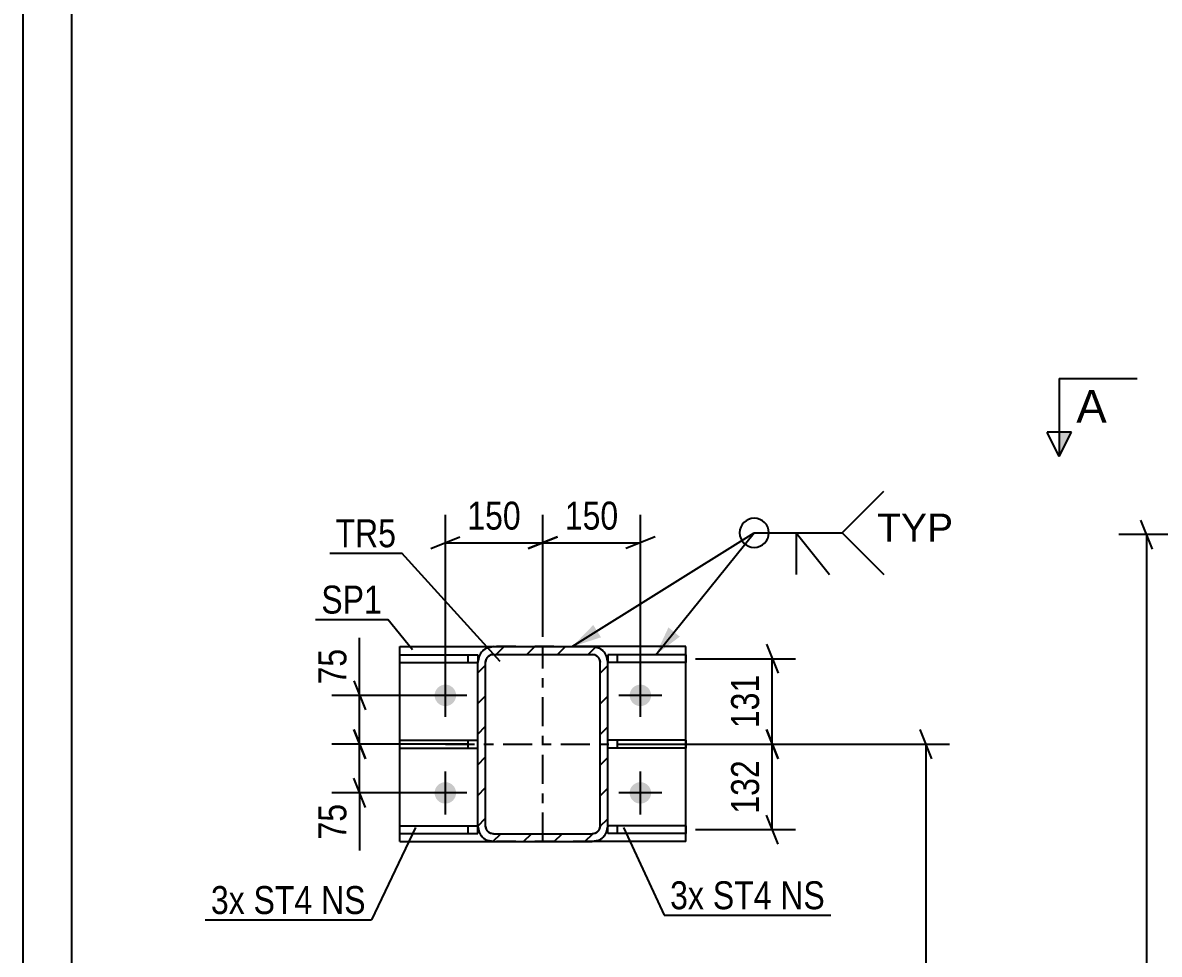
# Model space of a CAD drawing. Header units: millimetres. Extents: x -133 to 708, y -382 to 212.
# Drawn here: x -132.9 to -16.4, y -43 to 52.5 of the extents above; entities that cross this region are included whole.
import ezdxf

# ---------------------------------------------------------------- set-up
doc = ezdxf.new("R2010")
doc.units = ezdxf.units.MM
doc.linetypes.add('DXK_LINE_DOT2', pattern=[3.9198, 1.9599, -1.9599])
doc.linetypes.add('DXK_LINE_DOT3', pattern=[5.9187, 2.979, -0.9799, 0.9799, -0.9799])
doc.styles.add('Arial', font='ARIAL.TTF', dxfattribs={"height": 0.2})
doc.styles.add('Arial Narrow', font='ARIALN.TTF', dxfattribs={"height": 0.2})

# ---------------------------------------------------------------- blocks, each defined once
blk = doc.blocks.new('Unknown-389637962-11288')
at = {"color": 5, "linetype": 'Continuous'}
for p, q in [((-132.92, 211.56), (-132.92, -382.44)), ((-127.92, 206.56), (-127.92, -377.44))]:
    blk.add_line(p, q, dxfattribs=at)
blk = doc.blocks.new('Part-389637962-29645 - 29619')
at = {"color": 2, "linetype": 'Continuous'}
for p, q in [((-94.25, -31.48), (-94.25, -11.48)), ((-94.25, -11.48), (-84.65, -11.48)), ((-64.92, -11.48), (-74.52, -11.48)), ((-64.92, -31.48), (-64.92, -11.48)), ((-94.25, -31.48), (-84.65, -31.48)), ((-64.92, -31.48), (-74.52, -31.48))]:
    blk.add_line(p, q, dxfattribs=at)
at = {"color": 7, "linetype": 'DXK_LINE_DOT2'}
for p, q in [((-74.52, -11.48), (-84.65, -11.48)), ((-74.52, -31.48), (-84.65, -31.48))]:
    blk.add_line(p, q, dxfattribs=at)
blk = doc.blocks.new('Part-389637962-29685 - 29619')
at = {"color": 2, "linetype": 'Continuous'}
for p, q in [((-94.25, -21.88), (-94.25, -21.08)), ((-94.25, -21.08), (-86.25, -21.08)), ((-94.25, -21.88), (-86.25, -21.88))]:
    blk.add_line(p, q, dxfattribs=at)
at = {"color": 7, "linetype": 'DXK_LINE_DOT2'}
for p, q in [((-87.25, -21.88), (-87.25, -21.08)), ((-86.25, -21.88), (-86.25, -21.08))]:
    blk.add_line(p, q, dxfattribs=at)
blk = doc.blocks.new('Part-389637962-29686 - 29619')
at = {"color": 2, "linetype": 'Continuous'}
for p, q in [((-94.25, -13.12), (-94.25, -12.32)), ((-94.25, -12.32), (-86.25, -12.32)), ((-86.25, -12.32), (-86.25, -13.08)), ((-94.25, -13.12), (-86.25, -13.12))]:
    blk.add_line(p, q, dxfattribs=at)
at = {"color": 7, "linetype": 'DXK_LINE_DOT2'}
for p, q in [((-87.25, -13.12), (-87.25, -12.32)), ((-86.25, -13.08), (-86.25, -13.12))]:
    blk.add_line(p, q, dxfattribs=at)
blk = doc.blocks.new('Part-389637962-29687 - 29619')
at = {"color": 2, "linetype": 'Continuous'}
for p, q in [((-94.25, -30.65), (-94.25, -29.85)), ((-94.25, -29.85), (-86.25, -29.85)), ((-86.25, -30.65), (-86.25, -29.88)), ((-94.25, -30.65), (-86.25, -30.65))]:
    blk.add_line(p, q, dxfattribs=at)
at = {"color": 7, "linetype": 'DXK_LINE_DOT2'}
for p, q in [((-87.25, -30.65), (-87.25, -29.85)), ((-86.25, -29.88), (-86.25, -29.85)), ((-86.25, -29.85), (-86.25, -29.88))]:
    blk.add_line(p, q, dxfattribs=at)
blk = doc.blocks.new('Part-389637962-29688 - 29619')
at = {"color": 2, "linetype": 'Continuous'}
for p, q in [((-64.92, -21.08), (-72.92, -21.08)), ((-64.92, -21.88), (-72.92, -21.88)), ((-64.92, -21.08), (-64.92, -21.88))]:
    blk.add_line(p, q, dxfattribs=at)
at = {"color": 7, "linetype": 'DXK_LINE_DOT2'}
for p, q in [((-72.92, -21.88), (-72.92, -21.08)), ((-71.92, -21.88), (-71.92, -21.08))]:
    blk.add_line(p, q, dxfattribs=at)
blk = doc.blocks.new('Part-389637962-29689 - 29619')
at = {"color": 2, "linetype": 'Continuous'}
for p, q in [((-64.92, -12.32), (-72.92, -12.32)), ((-72.92, -12.32), (-72.92, -13.08)), ((-64.92, -12.32), (-64.92, -13.12)), ((-64.92, -13.12), (-72.92, -13.12))]:
    blk.add_line(p, q, dxfattribs=at)
at = {"color": 7, "linetype": 'DXK_LINE_DOT2'}
for p, q in [((-71.92, -13.12), (-71.92, -12.32)), ((-72.92, -13.08), (-72.92, -13.12))]:
    blk.add_line(p, q, dxfattribs=at)
blk = doc.blocks.new('Part-389637962-29690 - 29619')
at = {"color": 2, "linetype": 'Continuous'}
for p, q in [((-64.92, -29.85), (-72.92, -29.85)), ((-72.92, -30.65), (-72.92, -29.88)), ((-64.92, -29.85), (-64.92, -30.65)), ((-64.92, -30.65), (-72.92, -30.65))]:
    blk.add_line(p, q, dxfattribs=at)
at = {"color": 7, "linetype": 'DXK_LINE_DOT2'}
for p, q in [((-72.92, -29.88), (-72.92, -29.85)), ((-72.92, -29.85), (-72.92, -29.88)), ((-71.92, -30.65), (-71.92, -29.85))]:
    blk.add_line(p, q, dxfattribs=at)
blk = doc.blocks.new('Part-389637962-29691 - 29619')
at = {"linetype": 'Continuous'}
h = blk.add_hatch(dxfattribs=at)
h.set_pattern_fill('', scale=0.7, style=0, pattern_type=0)
h.set_pattern_definition([(45, (-86.2501, -29.883), (-1.57154, 1.57154), [])])
h.paths.add_polyline_path([(-86.25, -13.08), (-86.25, -29.88), (-86.13, -30.5), (-85.78, -31.01), (-85.26, -31.36), (-84.65, -31.48), (-74.52, -31.48), (-73.9, -31.36), (-73.39, -31.01), (-73.04, -30.5), (-72.92, -29.88), (-72.92, -13.08), (-73.04, -12.47), (-73.39, -11.95), (-73.9, -11.6), (-74.52, -11.48), (-84.65, -11.48), (-85.26, -11.6), (-85.78, -11.95), (-86.13, -12.47)])
h.paths.add_polyline_path([(-85.22, -12.52), (-84.96, -12.34), (-84.65, -12.28), (-74.52, -12.28), (-74.21, -12.34), (-73.95, -12.52), (-73.78, -12.78), (-73.72, -13.08), (-73.72, -29.88), (-73.78, -30.19), (-73.95, -30.45), (-74.21, -30.62), (-74.52, -30.68), (-84.65, -30.68), (-84.96, -30.62), (-85.22, -30.45), (-85.39, -30.19), (-85.45, -29.88), (-85.45, -13.08), (-85.39, -12.78)])
at = {"color": 7, "linetype": 'DXK_LINE_DOT2'}
for p, q in [((-85.26, -11.6), (-84.65, -11.48)), ((-84.65, -11.48), (-74.52, -11.48)), ((-74.52, -11.48), (-73.9, -11.6)), ((-86.25, -13.08), (-86.13, -12.47)), ((-85.39, -12.78), (-85.45, -13.08)), ((-84.65, -12.28), (-84.96, -12.34)), ((-84.65, -12.28), (-74.52, -12.28)), ((-74.21, -12.34), (-74.52, -12.28)), ((-73.72, -13.08), (-73.78, -12.78)), ((-73.04, -12.47), (-72.92, -13.08)), ((-86.25, -29.88), (-86.25, -13.08)), ((-85.45, -29.88), (-85.45, -13.08)), ((-73.72, -29.88), (-73.72, -13.08)), ((-72.92, -29.88), (-72.92, -13.08)), ((-86.13, -30.5), (-86.25, -29.88)), ((-85.45, -29.88), (-85.39, -30.19)), ((-73.78, -30.19), (-73.72, -29.88)), ((-72.92, -29.88), (-73.04, -30.5)), ((-84.65, -31.48), (-85.26, -31.36)), ((-84.96, -30.62), (-84.65, -30.68)), ((-84.65, -30.68), (-74.52, -30.68)), ((-74.52, -30.68), (-74.21, -30.62)), ((-73.9, -31.36), (-74.52, -31.48)), ((-84.65, -31.48), (-74.52, -31.48))]:
    blk.add_line(p, q, dxfattribs=at)
at = {"color": 2, "linetype": 'Continuous'}
for p, q in [((-84.65, -11.48), (-85.26, -11.6)), ((-84.65, -11.48), (-74.52, -11.48)), ((-73.9, -11.6), (-74.52, -11.48)), ((-86.13, -12.47), (-86.25, -13.08)), ((-85.45, -13.08), (-85.39, -12.78)), ((-84.96, -12.34), (-84.65, -12.28)), ((-84.65, -12.28), (-74.52, -12.28)), ((-74.52, -12.28), (-74.21, -12.34)), ((-73.78, -12.78), (-73.72, -13.08)), ((-72.92, -13.08), (-73.04, -12.47)), ((-86.25, -29.88), (-86.25, -13.08)), ((-85.45, -29.88), (-85.45, -13.08)), ((-73.72, -29.88), (-73.72, -13.08)), ((-72.92, -29.88), (-72.92, -13.08)), ((-86.25, -29.88), (-86.13, -30.5)), ((-85.39, -30.19), (-85.45, -29.88)), ((-73.72, -29.88), (-73.78, -30.19)), ((-73.04, -30.5), (-72.92, -29.88)), ((-85.26, -31.36), (-84.65, -31.48)), ((-84.65, -30.68), (-84.96, -30.62)), ((-84.65, -30.68), (-74.52, -30.68)), ((-74.21, -30.62), (-74.52, -30.68)), ((-74.52, -31.48), (-73.9, -31.36)), ((-84.65, -31.48), (-74.52, -31.48))]:
    blk.add_line(p, q, dxfattribs=at)
at = {"color": 7, "linetype": 'DXK_LINE_DOT3'}
for p, q in [((-79.58, -31.48), (-79.58, -11.48)), ((-89.58, -21.48), (-69.58, -21.48))]:
    blk.add_line(p, q, dxfattribs=at)
at = {"color": 7, "linetype": 'DXK_LINE_DOT2'}
for centre, radius, start, end in [((-84.65, -13.08), 1.6, 112.5, 157.5), ((-74.52, -13.08), 1.6, 22.5, 67.5), ((-84.65, -13.08), 0.8, 112.5, 157.5), ((-74.52, -13.08), 0.8, 22.5, 67.5), ((-84.65, -29.88), 0.8, 202.5, 247.5), ((-74.52, -29.88), 0.8, 292.5, 337.5), ((-84.65, -29.88), 1.6, 202.5, 247.5), ((-74.52, -29.88), 1.6, 292.5, 337.5)]:
    blk.add_arc(centre, radius, start, end, dxfattribs=at)
at = {"color": 2, "linetype": 'Continuous'}
for centre, radius, start, end in [((-84.65, -13.08), 1.6, 112.5, 157.5), ((-74.52, -13.08), 1.6, 22.5, 67.5), ((-84.65, -13.08), 0.8, 112.5, 157.5), ((-74.52, -13.08), 0.8, 22.5, 67.5), ((-84.65, -29.88), 0.8, 202.5, 247.5), ((-74.52, -29.88), 0.8, 292.5, 337.5), ((-84.65, -29.88), 1.6, 202.5, 247.5), ((-74.52, -29.88), 1.6, 292.5, 337.5)]:
    blk.add_arc(centre, radius, start, end, dxfattribs=at)
blk = doc.blocks.new('Bolt-389637962-29759 - 29619')
at = {"linetype": 'Continuous'}
for points in [[(-90.68, -16.48, -1), (-88.48, -16.48, -1)], [(-70.68, -16.48, -1), (-68.48, -16.48, -1)], [(-90.68, -26.48, -1), (-88.48, -26.48, -1)], [(-70.68, -26.48, -1), (-68.48, -26.48, -1)]]:
    blk.add_hatch(color=1, dxfattribs=at).paths.add_polyline_path(points)
at = {"color": 1, "linetype": 'Continuous'}
for p, q in [((-89.58, -18.68), (-89.58, -14.28)), ((-69.58, -18.68), (-69.58, -14.28)), ((-87.38, -16.48), (-91.78, -16.48)), ((-67.38, -16.48), (-71.78, -16.48)), ((-89.58, -28.68), (-89.58, -24.28)), ((-69.58, -28.68), (-69.58, -24.28)), ((-87.38, -26.48), (-91.78, -26.48)), ((-67.38, -26.48), (-71.78, -26.48))]:
    blk.add_line(p, q, dxfattribs=at)
blk = doc.blocks.new('StraightDimension-389637962-34524 - 1176')
at = {"color": 7, "linetype": 'Continuous'}
for p, q in [((-17.06, -1.5), (-18.26, 1.5)), ((-1, 0), (-20.51, 0)), ((-17.66, -127.6), (-17.66, 0)), ((-18.26, -126.1), (-17.06, -129.1)), ((-1, -127.6), (-20.51, -127.6))]:
    blk.add_line(p, q, dxfattribs=at)
at = {"color": 0}
blk.add_wipeout([(-18.41, -59.54), (-22.61, -59.54), (-22.61, -68.06), (-18.41, -68.06)], dxfattribs=at)
at = {"color": 3, "style": 'Arial Narrow'}
blk.add_text('3190', height=2.863, rotation=90.0002, dxfattribs=at).set_placement((-19.01, -67.46))
blk = doc.blocks.new('StraightDimension-389637962-35704 - 29619')
at = {"color": 7, "linetype": 'Continuous'}
for p, q in [((-39.68, -22.98), (-40.88, -19.98)), ((-71.92, -21.48), (-37.88, -21.48)), ((-40.28, -76.25), (-40.28, -21.48)), ((-40.88, -74.75), (-39.68, -77.75)), ((-71.92, -76.25), (-37.88, -76.25))]:
    blk.add_line(p, q, dxfattribs=at)
at = {"color": 0}
blk.add_wipeout([(-41.03, -44.61), (-45.23, -44.61), (-45.23, -53.12), (-41.03, -53.12)], dxfattribs=at)
at = {"color": 3, "style": 'Arial Narrow'}
blk.add_text('3190', height=2.863, rotation=90.0002, dxfattribs=at).set_placement((-41.63, -52.52))
blk = doc.blocks.new('StraightDimension-389637962-35376 - 29619')
at = {"color": 7, "linetype": 'Continuous'}
for p, q in [((-98.38, -16.48), (-98.38, -10.58)), ((-98.38, -16.48), (-98.38, -10.58)), ((-98.98, -14.98), (-97.78, -17.98)), ((-90.58, -16.48), (-101.23, -16.48)), ((-98.38, -21.48), (-98.38, -16.48)), ((-97.78, -22.98), (-98.98, -19.98)), ((-87.25, -21.48), (-101.23, -21.48))]:
    blk.add_line(p, q, dxfattribs=at)
at = {"color": 0}
blk.add_wipeout([(-99.13, -11.1), (-103.33, -11.1), (-103.33, -15.96), (-99.13, -15.96)], dxfattribs=at)
at = {"color": 3, "style": 'Arial Narrow'}
blk.add_text('75', height=2.863, rotation=90.0002, dxfattribs=at).set_placement((-99.73, -15.36))
blk = doc.blocks.new('StraightDimension-389637962-35349 - 29619')
at = {"color": 7, "linetype": 'Continuous'}
for p, q in [((-56.66, -11.22), (-55.46, -14.22)), ((-63.92, -12.72), (-53.66, -12.72)), ((-56.06, -21.48), (-56.06, -12.72)), ((-55.46, -22.98), (-56.66, -19.98)), ((-63.92, -21.48), (-53.66, -21.48))]:
    blk.add_line(p, q, dxfattribs=at)
at = {"color": 0}
blk.add_wipeout([(-56.81, -13.76), (-61.01, -13.76), (-61.01, -20.44), (-56.81, -20.44)], dxfattribs=at)
at = {"color": 3, "style": 'Arial Narrow'}
blk.add_text('131', height=2.863, rotation=90.0002, dxfattribs=at).set_placement((-57.41, -19.84))
blk = doc.blocks.new('StraightDimension-389637962-35330 - 29619')
at = {"color": 7, "linetype": 'Continuous'}
for p, q in [((-79.58, -10.48), (-79.58, 2.02)), ((-69.58, -15.48), (-69.58, 2.02)), ((-81.08, -1.43), (-78.08, -0.23)), ((-79.58, -0.83), (-69.58, -0.83)), ((-68.08, -0.23), (-71.08, -1.43))]:
    blk.add_line(p, q, dxfattribs=at)
at = {"color": 0}
blk.add_wipeout([(-71.24, -0.08), (-71.24, 4.12), (-77.93, 4.12), (-77.93, -0.08)], dxfattribs=at)
at = {"color": 3, "style": 'Arial Narrow'}
blk.add_text('150', height=2.863, dxfattribs=at).set_placement((-77.33, 0.52))
blk = doc.blocks.new('StraightDimension-389637962-35331 - 29619')
at = {"color": 7, "linetype": 'Continuous'}
for p, q in [((-89.58, -15.48), (-89.58, 2.02)), ((-79.58, -10.48), (-79.58, 2.02)), ((-91.08, -1.43), (-88.08, -0.23)), ((-89.58, -0.83), (-79.58, -0.83)), ((-78.08, -0.23), (-81.08, -1.43))]:
    blk.add_line(p, q, dxfattribs=at)
at = {"color": 0}
blk.add_wipeout([(-81.24, -0.08), (-81.24, 4.12), (-87.93, 4.12), (-87.93, -0.08)], dxfattribs=at)
at = {"color": 3, "style": 'Arial Narrow'}
blk.add_text('150', height=2.863, dxfattribs=at).set_placement((-87.33, 0.52))
blk = doc.blocks.new('StraightDimension-389637962-35350 - 29619')
at = {"color": 7, "linetype": 'Continuous'}
for p, q in [((-56.66, -19.98), (-55.46, -22.98)), ((-63.92, -21.48), (-53.66, -21.48)), ((-56.06, -30.25), (-56.06, -21.48)), ((-55.46, -31.75), (-56.66, -28.75)), ((-63.92, -30.25), (-53.66, -30.25))]:
    blk.add_line(p, q, dxfattribs=at)
at = {"color": 0}
blk.add_wipeout([(-56.81, -22.52), (-61.01, -22.52), (-61.01, -29.21), (-56.81, -29.21)], dxfattribs=at)
at = {"color": 3, "style": 'Arial Narrow'}
blk.add_text('132', height=2.863, rotation=90.0002, dxfattribs=at).set_placement((-57.41, -28.61))
blk = doc.blocks.new('StraightDimension-389637962-35377 - 29619')
at = {"color": 7, "linetype": 'Continuous'}
for p, q in [((-98.98, -19.98), (-97.78, -22.98)), ((-87.25, -21.48), (-101.23, -21.48)), ((-98.38, -26.48), (-98.38, -21.48)), ((-97.78, -27.98), (-98.98, -24.98)), ((-90.58, -26.48), (-101.23, -26.48)), ((-98.38, -26.48), (-98.38, -32.39)), ((-98.38, -26.48), (-98.38, -32.39))]:
    blk.add_line(p, q, dxfattribs=at)
at = {"color": 0}
blk.add_wipeout([(-99.13, -27.01), (-103.33, -27.01), (-103.33, -31.86), (-99.13, -31.86)], dxfattribs=at)
at = {"color": 3, "style": 'Arial Narrow'}
blk.add_text('75', height=2.863, rotation=90.0002, dxfattribs=at).set_placement((-99.73, -31.26))
blk = doc.blocks.new('SectionMark-389637962-25181 - 1176')
at = {"linetype": 'Continuous'}
blk.add_hatch(color=6, dxfattribs=at).paths.add_polyline_path([(-26.62, 10.5), (-25.37, 10.5), (-26.62, 8)])
at = {"color": 6, "linetype": 'Continuous'}
for p, q in [((-26.62, 16), (-18.62, 16)), ((-26.62, 16), (-26.62, 8)), ((-26.62, 8), (-27.87, 10.5)), ((-25.37, 10.5), (-27.87, 10.5)), ((-26.62, 8), (-25.37, 10.5))]:
    blk.add_line(p, q, dxfattribs=at)
at = {"color": 0, "linetype": 'Continuous'}
blk.add_wipeout([(-21.76, 11.5), (-21.76, 15), (-24.87, 15), (-24.87, 11.5)], dxfattribs=at)
at = {"color": 3, "linetype": 'Continuous', "style": 'Arial'}
blk.add_text('A', height=3.34, dxfattribs=at).set_placement((-24.87, 11.5))
blk = doc.blocks.new('Mark-389637962-35446 - 29619')
at = {"color": 30, "linetype": 'Continuous'}
for p in [(-101.44, -1.89), (-83.95, -13)]:
    blk.add_line(p, (-94.03, -1.89), dxfattribs=at)
at = {"color": 0}
blk.add_wipeout([(-94.63, -1.29), (-94.63, 1.71), (-100.84, 1.71), (-100.84, -1.29)], dxfattribs=at)
blk.add_wipeout([(-94.63, -1.29), (-94.63, 1.71), (-100.84, 1.71), (-100.84, -1.29)], dxfattribs=at)
at = {"color": 3, "style": 'Arial Narrow'}
blk.add_text('TR5', height=2.863, dxfattribs=at).set_placement((-100.84, -1.29))
blk = doc.blocks.new('MarkSet-389637962-44062 - 29619')
at = {"color": 30, "linetype": 'Continuous'}
for p, q in [((-71.3, -30.03), (-67.13, -39.01)), ((-67.13, -39.01), (-50.06, -39.01))]:
    blk.add_line(p, q, dxfattribs=at)
at = {"color": 0}
for points in [[(-63.05, -38.41), (-63.05, -35.41), (-66.53, -35.41), (-66.53, -38.41)], [(-56.13, -38.41), (-56.13, -35.41), (-62.15, -35.41), (-62.15, -38.41)], [(-50.66, -38.41), (-50.66, -35.41), (-55.23, -35.41), (-55.23, -38.41)]]:
    blk.add_wipeout(points, dxfattribs=at)
for points in [[(-63.05, -38.41), (-63.05, -35.41), (-66.53, -35.41), (-66.53, -38.41)], [(-56.13, -38.41), (-56.13, -35.41), (-62.15, -35.41), (-62.15, -38.41)], [(-50.66, -38.41), (-50.66, -35.41), (-55.23, -35.41), (-55.23, -38.41)]]:
    blk.add_wipeout(points, dxfattribs=at)
at = {"color": 3, "style": 'Arial Narrow'}
for s, p in [('3x', (-66.53, -38.41)), ('ST4', (-62.15, -38.41)), ('NS', (-55.23, -38.41))]:
    blk.add_text(s, height=2.863, dxfattribs=at).set_placement(p)
blk = doc.blocks.new('Mark-389637962-35544 - 29619')
at = {"color": 30, "linetype": 'Continuous'}
for p in [(-102.9, -8.69), (-92.95, -11.8)]:
    blk.add_line(p, (-95.49, -8.69), dxfattribs=at)
at = {"color": 0}
blk.add_wipeout([(-96.09, -8.09), (-96.09, -5.09), (-102.3, -5.09), (-102.3, -8.09)], dxfattribs=at)
blk.add_wipeout([(-96.09, -8.09), (-96.09, -5.09), (-102.3, -5.09), (-102.3, -8.09)], dxfattribs=at)
at = {"color": 3, "style": 'Arial Narrow'}
blk.add_text('SP1', height=2.863, dxfattribs=at).set_placement((-102.3, -8.09))
blk = doc.blocks.new('WeldMark-389637962-38445 - 29619')
at = {"linetype": 'Continuous'}
for points in [[(-73.62, -10.53), (-76.56, -11.48), (-74.41, -9.26)], [(-65.54, -10.46), (-68.01, -12.32), (-66.7, -9.51)]]:
    blk.add_hatch(color=30, dxfattribs=at).paths.add_polyline_path(points)
at = {"color": 30, "linetype": 'Continuous'}
for p, q in [((-76.56, -11.48), (-57.9, 0.19)), ((-68.01, -12.32), (-57.9, 0.19)), ((-57.9, 0.19), (-48.9, 0.19))]:
    blk.add_line(p, q, dxfattribs=at)
at = {"color": 3, "linetype": 'Continuous'}
for q in [(-50.18, -4.1), (-53.61, -4.1)]:
    blk.add_line((-53.61, 0.19), q, dxfattribs=at)
for start, end in [(90, 270), (270, 90)]:
    blk.add_arc((-57.9, 0.19), 1.5, start, end, dxfattribs=at)
at = {"color": 0, "linetype": 'Continuous'}
blk.add_wipeout([(-37.52, -0.71), (-37.52, 2.29), (-45.3, 2.29), (-45.3, -0.71)], dxfattribs=at)
blk.add_wipeout([(-37.52, -0.71), (-37.52, 2.29), (-45.3, 2.29), (-45.3, -0.71)], dxfattribs=at)
at = {"color": 3, "linetype": 'Continuous'}
for q in [(-44.61, 4.47), (-44.61, -4.1)]:
    blk.add_line((-48.9, 0.19), q, dxfattribs=at)
at = {"color": 3, "linetype": 'Continuous', "style": 'Arial'}
blk.add_text('TYP', height=2.865, dxfattribs=at).set_placement((-45.3, -0.71))
blk = doc.blocks.new('MarkSet-389637962-44069 - 29619')
at = {"color": 30, "linetype": 'Continuous'}
for p in [(-92.63, -30.03), (-114.22, -39.5)]:
    blk.add_line(p, (-97.16, -39.5), dxfattribs=at)
at = {"color": 0}
for points in [[(-110.15, -38.9), (-110.15, -35.9), (-113.62, -35.9), (-113.62, -38.9)], [(-103.22, -38.9), (-103.22, -35.9), (-109.25, -35.9), (-109.25, -38.9)], [(-97.76, -38.9), (-97.76, -35.9), (-102.32, -35.9), (-102.32, -38.9)]]:
    blk.add_wipeout(points, dxfattribs=at)
for points in [[(-110.15, -38.9), (-110.15, -35.9), (-113.62, -35.9), (-113.62, -38.9)], [(-103.22, -38.9), (-103.22, -35.9), (-109.25, -35.9), (-109.25, -38.9)], [(-97.76, -38.9), (-97.76, -35.9), (-102.32, -35.9), (-102.32, -38.9)]]:
    blk.add_wipeout(points, dxfattribs=at)
at = {"color": 3, "style": 'Arial Narrow'}
for s, p in [('3x', (-113.62, -38.9)), ('ST4', (-109.25, -38.9)), ('NS', (-102.32, -38.9))]:
    blk.add_text(s, height=2.863, dxfattribs=at).set_placement(p)

msp = doc.modelspace()

# ---------------------------------------------------------------- block references
for name in ['Unknown-389637962-11288', 'Part-389637962-29645 - 29619', 'Part-389637962-29691 - 29619', 'Part-389637962-29686 - 29619', 'Part-389637962-29689 - 29619', 'Bolt-389637962-29759 - 29619', 'Part-389637962-29685 - 29619', 'Part-389637962-29688 - 29619', 'Part-389637962-29687 - 29619', 'Part-389637962-29690 - 29619']:
    msp.add_blockref(name, (0, 0))

# ---------------------------------------------------------------- next in the draw order: block references
for name in ['SectionMark-389637962-25181 - 1176', 'StraightDimension-389637962-35330 - 29619', 'StraightDimension-389637962-34524 - 1176', 'StraightDimension-389637962-35376 - 29619', 'StraightDimension-389637962-35704 - 29619']:
    msp.add_blockref(name, (0, 0))

# ---------------------------------------------------------------- next in the draw order: block references
for name in ['StraightDimension-389637962-35331 - 29619', 'StraightDimension-389637962-35349 - 29619', 'StraightDimension-389637962-35377 - 29619']:
    msp.add_blockref(name, (0, 0))

# ---------------------------------------------------------------- next in the draw order: block references
for name in ['WeldMark-389637962-38445 - 29619', 'Mark-389637962-35446 - 29619', 'StraightDimension-389637962-35350 - 29619', 'MarkSet-389637962-44069 - 29619']:
    msp.add_blockref(name, (0, 0))

# ---------------------------------------------------------------- next in the draw order: block references
for name in ['Mark-389637962-35544 - 29619', 'MarkSet-389637962-44062 - 29619']:
    msp.add_blockref(name, (0, 0))

doc.saveas('drawing.dxf')
